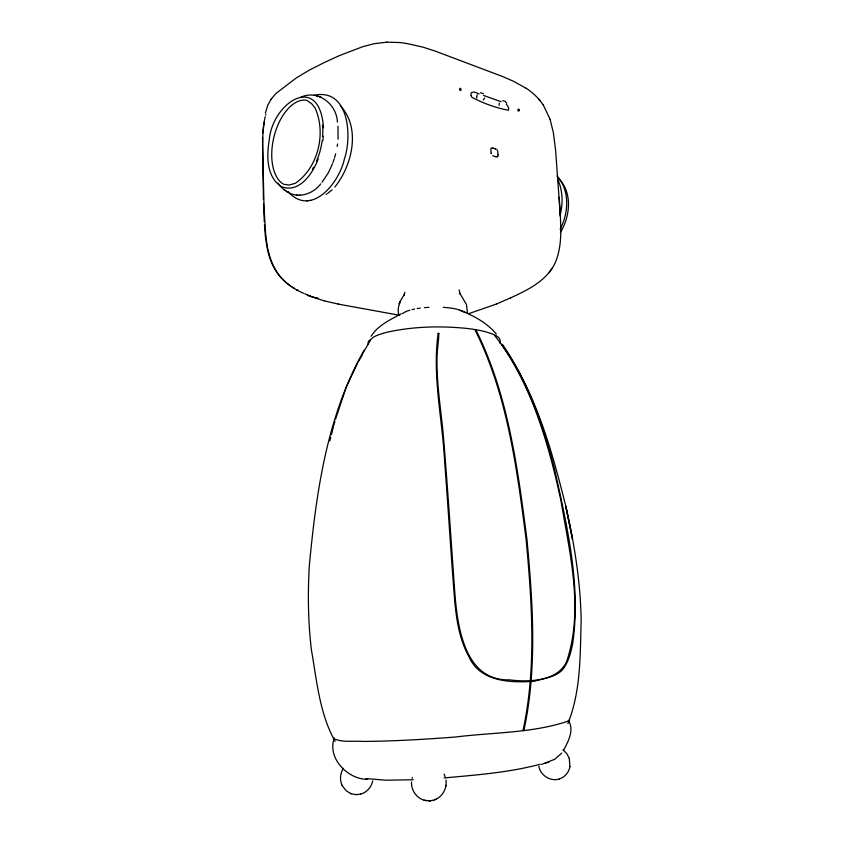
<?xml version="1.0" encoding="UTF-8"?>
<svg xmlns="http://www.w3.org/2000/svg" width="843" height="843" viewBox="0 0 843 843"><rect width="100%" height="100%" fill="white"/><g stroke="black" fill="none" stroke-linecap="round" stroke-linejoin="round"><path stroke-width="1.26" d="M262.605 145.85L262.932 133.025M467.528 313.501L466.442 304.492L459.899 293.427L460.278 294.207L459.066 289.929M476.685 96.913L477.243 94.785M411.542 781.882C410.994 789.933 416.389 798.11 424.271 800.228M404.861 292.215L404.092 295.335L404.482 294.555C400.098 300.234 397.074 307.274 398.623 314.555M262.531 137.398L263.427 199.38M338.085 139.2L337.969 126.218M262.932 132.92L263.817 123.847M435.905 799.259C443.028 796.003 447.169 787.71 445.947 780.038M262.868 132.372L263.501 126.871M322.837 140.686L323.312 136.324M499.309 103.225L499.014 105.375M559.415 778.921C564.894 777.214 569.036 772.167 569.921 766.529M569.91 766.614L569.288 758.363M287.948 191.53C311.436 217.863 339.423 182.488 344.355 159.085C352.321 136.197 348.981 87.493 313.712 95.343M337.179 146.397L337.579 143.953M445.799 786.287L445.958 785.36M372.69 780.913C371.637 786.825 366.694 792.652 360.488 794.148M265.355 113.141L267.789 105.217L270.993 99.369M560.173 214.944C563.029 203.69 562.839 191.403 558.287 180.613M329.824 440.878L330.762 437.232M331.383 434.809L333.543 426.295M412.069 778.352L412.29 777.499M523.071 730.196C536.569 667.751 531.944 602.524 526.106 539.362C516.854 468.244 507.465 394.693 474.999 329.855M523.872 730.523C537.455 667.951 532.797 602.576 526.949 539.278C517.665 468.076 508.245 394.429 475.705 329.529M334.608 157.525L335.672 153.805M484.641 97.957L483.324 100.064M333.86 425.083L334.924 421.426M335.63 418.982L346.231 387.169L357.717 362.827M334.365 737.941C326.81 757.804 347.601 779.512 367.569 779.354M332.985 162.404L334.26 158.758M499.973 343.343C502.323 335.83 491.037 333.691 485.958 331.868A80.517 18.778 -2.8 0 0 466.906 328.433C440.963 325.82 414.503 326.399 388.95 331.805A53.541 12.74 -2.8 0 0 374.155 336.715L368.444 341.215L367.948 344.387M567.897 723.526C581.048 690.881 580.153 654.526 581.154 619.89C580.49 581.839 574.378 544.125 565.98 507.086L565.716 505.853C550.816 446.484 533.767 384.292 494.757 335.693M510.51 297.906L511.195 297.59C529.309 289.328 550.711 278.685 556.991 257.969C560.173 248.411 560.89 238.19 560.806 228.179L560.437 217.431M438.128 333.417C438.234 333.185 438.571 333.154 438.771 333.28C438.834 340.635 437.285 348.338 437.106 355.799C436.137 385.03 441.869 413.924 443.955 442.986C447.918 491.279 451.005 539.636 454.482 587.971C456.895 622.145 462.586 680.933 509.32 679.848C528.635 682.282 557.866 681.597 566.749 661.218C583.957 609.436 569.699 553.356 561.08 501.3C549.32 446.769 533.598 391.215 501.711 344.703M438.876 333.638C438.961 333.649 438.328 334.007 438.128 333.565C432.196 376.052 442.322 418.37 444.567 460.742C448.202 507.591 450.952 554.515 454.735 601.365C456.548 620.1 459.435 639.321 468.624 656.044C479.446 681.871 510.373 683.02 534.251 681.26C543.756 678.394 554.957 677.393 562.302 670.037C568.424 662.619 570.711 652.977 572.682 643.778C581.143 585.274 567.149 526.264 554.631 469.361C543.04 425.683 528.319 381.658 502.323 344.239M318.18 158.937C313.006 173.215 299.096 193.901 281.372 186.588C266.367 176.967 266.588 155.997 269.212 140.275C272.173 102.709 319.581 71.592 323.501 127.82M332.553 163.626L328.37 172.752L322.068 182.246M362.332 354.081L370.657 339.929M560.11 229.349C568.698 212.994 570.079 190.423 557.044 175.955M563.419 750.533C568.161 741.566 574.663 729.933 568.287 720.217M364.092 350.33C326.894 415.578 316.209 492.386 309.297 566.053C307.695 593.851 308.095 621.786 311.341 649.458C316.799 680.48 319.444 713.41 335.092 741.387M358.286 361.752L362.09 355.419M560.384 232.478C570.289 216.345 572.934 191.646 557.771 177.82M343.459 768.289C340.108 773.263 339.539 779.986 342.142 785.413M371.162 336.231C377.959 325.272 390.235 319.803 401.089 313.796M270.888 99.516L276.019 93.394L296.199 78.02L309.244 70.169L324.376 62.498L339.318 55.638L362.869 46.65L374.113 43.72L386.789 42.161M548.709 272.847L552.313 268.053M334.84 187.03C352.363 165.291 361.057 127.894 340.34 105.723M561.712 753.084L554.778 759.269L541.627 764.401M568.698 720.944C532.934 733.21 492.765 732.325 455.273 737.035C424.63 739.343 393.923 741.218 363.175 741.429C353.607 740.66 342.89 742.694 333.965 738.774M320.74 183.89C312.901 194.227 297.558 199.243 286.335 191.266M460.9 90.053C461.553 85.596 457.37 90.886 460.805 90.127M332.153 189.801L327.674 193.374M402.396 313.68L404.756 312.142A27.45 7.092 -2.9 0 1 409.919 310.192M326.136 194.396L326.789 193.995M435.051 799.628L436.01 799.206M496.422 304.049L510.816 297.769M496.516 304.007L468.834 313.638M432.069 800.523L434.419 799.87M434.314 799.912L435.167 799.585M300.624 97.293C317.853 89.147 336.736 104.11 337.411 122.109M559.499 778.9C551.048 781.988 540.142 775.507 538.877 766.171M545.052 763.326L548.835 762.125M540.268 764.232C508.898 772.578 476.284 774.991 444.061 777.941M360.583 794.117L356.189 794.664M412.111 309.602L414.577 309.054M432.132 800.513L429.804 800.818L430.467 800.766M417.296 308.559L420.236 308.116M306.599 200.792L307.642 200.687M309.602 200.465L310.624 200.36M429.804 800.818L429.087 800.85M523.187 730.143L523.83 730.386M523.682 730.575L523.113 730.333M424.461 307.642L428.887 307.305M502.681 100.717L505.094 101.297L506.675 103.225M480.51 92.698L483.471 93.752M424.061 800.155L429.614 800.829M429.572 800.829L429.013 800.85M413.207 779.764L385.736 780.207L365.946 778.553M386.8 42.161L400.372 42.55L407.77 43.71L423.07 47.176L435.051 51.044L502.375 76.428L513.387 81.223L526.137 88.262M356.262 794.664L351.225 793.758M299.423 195.26L300.35 195.313M296.641 195.123L297.579 195.165M443.26 307.316L449.066 307.832A37.05 9.505 -2.9 0 1 458.128 309.581C472.259 314.945 486.485 322.226 496.327 334.018M426.126 800.639L426.843 800.734M399.73 315.303L338.875 304.218M338.201 304.081L338.812 304.207M338.127 304.06L324.555 300.94M284.576 184.406L289.202 185.028L295.335 183.289C318.327 167.62 326.515 132.709 314.934 107.767L311.625 103.7L307.811 101.128M496 156.766L496.411 156.872A7.334 4.647 67.8 0 0 496.717 156.935M492.934 148.094L492.533 147.978A7.345 4.668 67.8 0 0 492.217 147.915M316.726 297.948L317.948 298.306M324.207 300.856L307.4 295.398M311.204 296.515L317.284 298.306M495.969 156.766L493.461 155.976A14.721 9.315 67.5 0 1 493.029 155.807A7.345 4.658 67.7 0 1 492.702 155.67M492.965 148.094L495.473 148.905M316.346 95.744L318.369 96.376M319.097 96.608L321.12 97.24M501.1 101.718L483.545 95.438M479.193 93.868L473.924 91.95L471.458 92.635A3.53 2.044 59.3 0 0 471.068 93.383L471.005 93.794A5.311 3.077 59.4 0 0 471.195 95.691M342.1 785.328L345.862 790.502L350.488 793.474M350.403 793.442L351.299 793.79M459.962 310.182L465.294 312.363M461.585 310.846L462.955 311.562M277.895 183.11L280.593 186.619L285.219 190.529M283.891 189.664L287.684 192.151M526.158 88.273C530.964 91.139 537.802 97.619 539.826 100.401M562.945 749.827L566.802 753.568L569.31 758.437M506.306 104.321L507.57 105.754A3.404 1.96 59.9 0 1 508.034 106.587L508.234 107.072A5.237 3.003 60 0 1 508.624 108.821L508.582 109.769A2.107 1.201 60.2 0 1 508.35 110.212C496.464 108.083 482.797 103.173 471.932 97.303A2.171 1.264 59.1 0 1 471.511 96.618L471.184 95.691M539.436 99.938L538.561 98.926M539.984 100.58L539.225 99.695L540.247 100.897M540.247 100.907L543.271 104.996M543.282 105.006L550.079 119.274M444.05 774.137L445.115 776.635M550.079 119.284L553.261 132.13L555.59 150.043M476.843 98.041L476.716 97.367M565.98 507.086L572.534 539.288L565.716 505.853M266.799 246.04L265.397 236.282M267.199 245.766L265.777 235.777M491.142 153.236L490.911 149.917A9.262 5.869 67.9 0 1 490.9 149.432A4.668 2.961 67.8 0 1 490.911 149.074M265.756 235.671L264.059 207.589L262.605 145.934M265.376 236.177L264.428 224.596M555.653 150.771L560.405 216.809L559.183 197.304M264.27 221.688L263.564 204.048M498.013 154.933L497.781 151.635A4.658 2.961 67.8 0 0 497.728 151.255M322.511 125.154A43.762 24.089 -76.6 0 1 322.595 136.629M322.142 140.834A43.762 24.089 -76.6 0 1 316.462 161.371M313.564 167.262A43.762 24.089 -76.6 0 1 312.511 169.095M283.901 184.364A43.762 24.089 -76.6 0 1 274.565 134.595A43.762 24.089 -76.6 0 1 307.21 100.391M263.532 126.756A73.035 51.992 62.7 0 1 264.302 122.404M297.716 290.097A88.778 65.227 64.2 0 1 296.894 289.676M294.534 288.369A65.975 48.999 64.8 0 1 292.416 287.105M290.203 285.629A52.003 38.894 65.1 0 1 285.292 281.836M285.176 281.72A43.857 32.94 65.2 0 1 280.909 277.505M280.793 277.379A40.116 30.19 65.3 0 1 277.084 272.689M276.989 272.542A40.274 30.306 65.3 0 1 273.796 267.294M273.712 267.147A44.605 33.488 65.3 0 1 271.309 261.973M270.94 261.067A54.405 40.643 65.5 0 1 268.696 254.28M268.643 254.133A73.13 54.121 65.9 0 1 266.831 246.167M269.065 254.049A75.617 55.88 66 0 1 267.231 245.893M271.393 261.151A56.196 41.929 65.6 0 1 269.117 254.196M274.207 267.379A45.954 34.468 65.4 0 1 271.467 261.298M277.537 272.932A41.328 31.086 65.3 0 1 274.291 267.537M281.404 277.895A40.98 30.822 65.3 0 1 277.632 273.079M285.872 282.363A44.626 33.499 65.3 0 1 281.52 278.032M290.993 286.388A52.751 39.431 65.2 0 1 285.988 282.479M296.894 290.034A66.808 49.589 64.9 0 1 291.12 286.494M303.701 293.332A89.832 65.954 64.3 0 1 297.01 290.118M310.751 296.051A129.021 93.067 63.3 0 1 304.808 293.817M265.671 115.101A56.144 40.021 61.9 0 1 265.882 114.385M263.848 123.731A75.522 53.636 62.8 0 1 265.218 116.682M491.079 148.326A1.591 1.012 67.7 0 1 491.364 148.01M495.505 148.916A14.7 9.357 68.1 0 1 495.916 149.063A7.334 4.658 67.9 0 1 496.232 149.211M497.128 149.864A1.654 1.043 67.8 0 1 497.475 150.402M498.013 154.975A9.315 5.922 67.7 0 1 498.023 155.418A4.668 2.961 67.8 0 1 498.013 155.765M497.844 156.513A1.591 1.012 67.9 0 1 497.57 156.84M491.195 153.605A4.668 2.961 67.8 0 1 491.142 153.3M519.404 110.075C517.823 113.794 516.949 106.65 519.404 110.075M400.341 301.288L399.287 303.68L400.341 301.288"/></g></svg>
